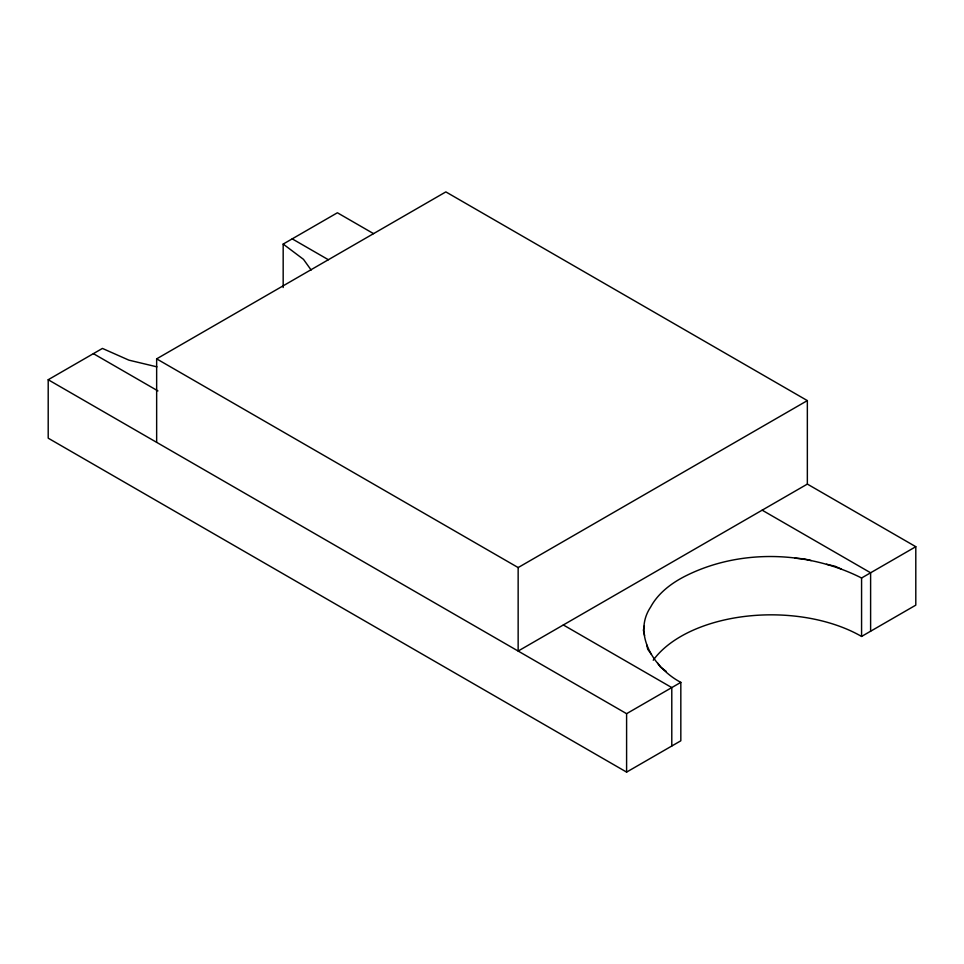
<?xml version="1.0" encoding="UTF-8"?>
<svg xmlns="http://www.w3.org/2000/svg" width="964" height="964" viewBox="0 0 964 964"><rect width="100%" height="100%" fill="white"/><g stroke="black" fill="none" stroke-linecap="round" stroke-linejoin="round"><path stroke-width="1.45" d="M644.362 625.901L643.386 630.179L644.603 635.493M653.231 660.232A127.814 73.794 0 0 1 861.575 636.445L915.8 605.139L915.8 546.696L861.575 578.002C808.133 550.95 740.774 548.745 686.766 575.375C672.306 582.449 658.316 592.764 650.616 607.091C632.143 634.674 654.797 668.703 680.825 682.367L680.825 740.798L626.6 772.104L48.2 438.174L48.2 379.732L102.425 348.426L128.899 360.15L156.915 366.85M283.175 287.525L283.175 244.073L337.4 212.767L373.55 233.637M156.65 358.861L445.85 191.896L807.35 400.602L807.35 484.085L518.15 651.049L518.15 567.567L156.65 358.861L156.65 442.343M518.15 567.567L807.35 400.602M48.2 379.732L626.6 713.673L680.825 682.367M795.095 558.204L804.277 558.903L811.194 560.566M826.546 564.229L835.101 566.278L841.042 568.917M807.35 484.085L915.8 546.696M292.213 238.855L328.363 259.726M762.163 510.173L870.613 572.785L870.613 631.227M93.388 353.643L157.939 390.914M563.337 624.961L671.788 687.585L671.788 746.016M283.175 244.073L303.491 259.352L311.143 270.028M666.16 671.33L660.509 667.076L657.653 663.087M651.29 654.231L647.748 649.278L646.772 645M861.575 578.002L861.575 636.445M626.6 713.673L626.6 772.104"/></g></svg>
